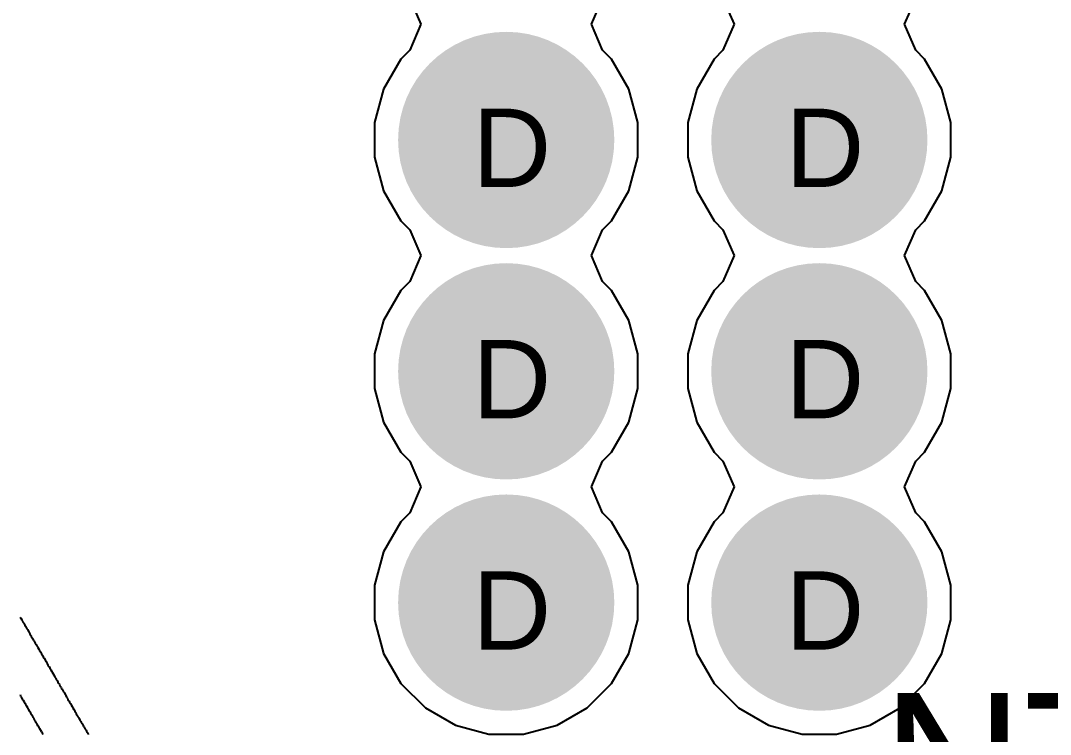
# Model space of a CAD drawing. Header units: inches. Extents: x 0 to 5379, y 0 to 5429.
# Drawn here: x 128.15 to 134.83, y 175.89 to 180.52 of the extents above; entities that cross this region are included whole.
import ezdxf

# ---------------------------------------------------------------- set-up
doc = ezdxf.new("R2010")
doc.units = ezdxf.units.IN
for name, color, linetype in [('Bottom Layer', 5, 'Continuous'), ('Bottom Solder', 6, 'Continuous'), ('Drill Drawing', 1, 'Continuous'), ('GND01', 16, 'Continuous'), ('GND02', 76, 'Continuous'), ('PWR', 156, 'Continuous'), ('SIG 01', 90, 'Continuous'), ('Top Layer', 1, 'Continuous'), ('Top Overlay', 2, 'Continuous'), ('Top Solder', 216, 'Continuous'), ('Via Holes', 16, 'Continuous')]:
    doc.layers.add(name, color=color, linetype=linetype)
doc.styles.add('Arial', font='', dxfattribs={"height": 0.2})
doc.styles.get('Arial').set_extended_font_data('Arial')

msp = doc.modelspace()

# ---------------------------------------------------------------- hatches: boundary and pattern name
at = {"layer": 'Bottom Layer'}
h = msp.add_hatch(color=5, dxfattribs=at)
edge = h.paths.add_edge_path()
edge.add_arc((131.2973, 179.7479), 0.6, 0, 360)
h = msp.add_hatch(color=5, dxfattribs=at)
edge = h.paths.add_edge_path()
edge.add_arc((133.3293, 179.7479), 0.6, 0, 360)
h = msp.add_hatch(color=5, dxfattribs=at)
edge = h.paths.add_edge_path()
edge.add_arc((131.2973, 178.2474), 0.6, 0, 360)
h = msp.add_hatch(color=5, dxfattribs=at)
edge = h.paths.add_edge_path()
edge.add_arc((133.3293, 178.2474), 0.6, 0, 360)
h = msp.add_hatch(color=5, dxfattribs=at)
edge = h.paths.add_edge_path()
edge.add_arc((131.2973, 176.747), 0.6, 0, 360)
h = msp.add_hatch(color=5, dxfattribs=at)
edge = h.paths.add_edge_path()
edge.add_arc((133.3293, 176.747), 0.6, 0, 360)
at = {"layer": 'Bottom Solder'}
h = msp.add_hatch(color=6, dxfattribs=at)
edge = h.paths.add_edge_path()
edge.add_arc((131.2973, 179.7479), 0.7016, 0, 360)
h = msp.add_hatch(color=6, dxfattribs=at)
edge = h.paths.add_edge_path()
edge.add_arc((133.3293, 179.7479), 0.7016, 0, 360)
h = msp.add_hatch(color=6, dxfattribs=at)
edge = h.paths.add_edge_path()
edge.add_arc((131.2973, 178.2474), 0.7016, 0, 360)
h = msp.add_hatch(color=6, dxfattribs=at)
edge = h.paths.add_edge_path()
edge.add_arc((133.3293, 178.2474), 0.7016, 0, 360)
h = msp.add_hatch(color=6, dxfattribs=at)
edge = h.paths.add_edge_path()
edge.add_arc((131.2973, 176.747), 0.7016, 0, 360)
h = msp.add_hatch(color=6, dxfattribs=at)
edge = h.paths.add_edge_path()
edge.add_arc((133.3293, 176.747), 0.7016, 0, 360)
at = {"layer": 'GND01'}
h = msp.add_hatch(color=16, dxfattribs=at)
edge = h.paths.add_edge_path()
edge.add_arc((131.2973, 179.7479), 0.6, 0, 360)
h = msp.add_hatch(color=16, dxfattribs=at)
edge = h.paths.add_edge_path()
edge.add_arc((133.3293, 179.7479), 0.6, 0, 360)
h = msp.add_hatch(color=16, dxfattribs=at)
edge = h.paths.add_edge_path()
edge.add_arc((131.2973, 178.2474), 0.6, 0, 360)
h = msp.add_hatch(color=16, dxfattribs=at)
edge = h.paths.add_edge_path()
edge.add_arc((133.3293, 178.2474), 0.6, 0, 360)
h = msp.add_hatch(color=16, dxfattribs=at)
edge = h.paths.add_edge_path()
edge.add_arc((131.2973, 176.747), 0.6, 0, 360)
h = msp.add_hatch(color=16, dxfattribs=at)
edge = h.paths.add_edge_path()
edge.add_arc((133.3293, 176.747), 0.6, 0, 360)
at = {"layer": 'GND02'}
h = msp.add_hatch(color=76, dxfattribs=at)
edge = h.paths.add_edge_path()
edge.add_arc((131.2973, 179.7479), 0.6, 0, 360)
h = msp.add_hatch(color=76, dxfattribs=at)
edge = h.paths.add_edge_path()
edge.add_arc((133.3293, 179.7479), 0.6, 0, 360)
h = msp.add_hatch(color=76, dxfattribs=at)
edge = h.paths.add_edge_path()
edge.add_arc((131.2973, 178.2474), 0.6, 0, 360)
h = msp.add_hatch(color=76, dxfattribs=at)
edge = h.paths.add_edge_path()
edge.add_arc((133.3293, 178.2474), 0.6, 0, 360)
h = msp.add_hatch(color=76, dxfattribs=at)
edge = h.paths.add_edge_path()
edge.add_arc((131.2973, 176.747), 0.6, 0, 360)
h = msp.add_hatch(color=76, dxfattribs=at)
edge = h.paths.add_edge_path()
edge.add_arc((133.3293, 176.747), 0.6, 0, 360)
at = {"layer": 'PWR'}
h = msp.add_hatch(color=156, dxfattribs=at)
edge = h.paths.add_edge_path()
edge.add_arc((131.2973, 179.7479), 0.6, 0, 360)
h = msp.add_hatch(color=156, dxfattribs=at)
edge = h.paths.add_edge_path()
edge.add_arc((133.3293, 179.7479), 0.6, 0, 360)
h = msp.add_hatch(color=156, dxfattribs=at)
edge = h.paths.add_edge_path()
edge.add_arc((131.2973, 178.2474), 0.6, 0, 360)
h = msp.add_hatch(color=156, dxfattribs=at)
edge = h.paths.add_edge_path()
edge.add_arc((133.3293, 178.2474), 0.6, 0, 360)
h = msp.add_hatch(color=156, dxfattribs=at)
edge = h.paths.add_edge_path()
edge.add_arc((131.2973, 176.747), 0.6, 0, 360)
h = msp.add_hatch(color=156, dxfattribs=at)
edge = h.paths.add_edge_path()
edge.add_arc((133.3293, 176.747), 0.6, 0, 360)
at = {"layer": 'SIG 01'}
h = msp.add_hatch(color=90, dxfattribs=at)
edge = h.paths.add_edge_path()
edge.add_arc((131.2973, 179.7479), 0.6, 0, 360)
h = msp.add_hatch(color=90, dxfattribs=at)
edge = h.paths.add_edge_path()
edge.add_arc((133.3293, 179.7479), 0.6, 0, 360)
h = msp.add_hatch(color=90, dxfattribs=at)
edge = h.paths.add_edge_path()
edge.add_arc((131.2973, 178.2474), 0.6, 0, 360)
h = msp.add_hatch(color=90, dxfattribs=at)
edge = h.paths.add_edge_path()
edge.add_arc((133.3293, 178.2474), 0.6, 0, 360)
h = msp.add_hatch(color=90, dxfattribs=at)
edge = h.paths.add_edge_path()
edge.add_arc((131.2973, 176.747), 0.6, 0, 360)
h = msp.add_hatch(color=90, dxfattribs=at)
edge = h.paths.add_edge_path()
edge.add_arc((133.3293, 176.747), 0.6, 0, 360)
at = {"layer": 'Top Layer'}
h = msp.add_hatch(color=1, dxfattribs=at)
edge = h.paths.add_edge_path()
edge.add_arc((131.2973, 179.7479), 0.6, 0, 360)
h = msp.add_hatch(color=1, dxfattribs=at)
edge = h.paths.add_edge_path()
edge.add_arc((133.3293, 179.7479), 0.6, 0, 360)
h = msp.add_hatch(color=1, dxfattribs=at)
edge = h.paths.add_edge_path()
edge.add_arc((131.2973, 178.2474), 0.6, 0, 360)
h = msp.add_hatch(color=1, dxfattribs=at)
edge = h.paths.add_edge_path()
edge.add_arc((133.3293, 178.2474), 0.6, 0, 360)
h = msp.add_hatch(color=1, dxfattribs=at)
edge = h.paths.add_edge_path()
edge.add_arc((131.2973, 176.747), 0.6, 0, 360)
h = msp.add_hatch(color=1, dxfattribs=at)
edge = h.paths.add_edge_path()
edge.add_arc((133.3293, 176.747), 0.6, 0, 360)
at = {"layer": 'Top Solder'}
h = msp.add_hatch(color=216, dxfattribs=at)
edge = h.paths.add_edge_path()
edge.add_arc((131.2973, 179.7479), 0.7016, 0, 360)
h = msp.add_hatch(color=216, dxfattribs=at)
edge = h.paths.add_edge_path()
edge.add_arc((133.3293, 179.7479), 0.7016, 0, 360)
h = msp.add_hatch(color=216, dxfattribs=at)
edge = h.paths.add_edge_path()
edge.add_arc((131.2973, 178.2474), 0.7016, 0, 360)
h = msp.add_hatch(color=216, dxfattribs=at)
edge = h.paths.add_edge_path()
edge.add_arc((133.3293, 178.2474), 0.7016, 0, 360)
h = msp.add_hatch(color=216, dxfattribs=at)
edge = h.paths.add_edge_path()
edge.add_arc((131.2973, 176.747), 0.7016, 0, 360)
h = msp.add_hatch(color=216, dxfattribs=at)
edge = h.paths.add_edge_path()
edge.add_arc((133.3293, 176.747), 0.7016, 0, 360)
at = {"layer": 'Via Holes'}
h = msp.add_hatch(color=7, dxfattribs=at)
edge = h.paths.add_edge_path()
edge.add_arc((131.2973, 179.7479), 0.35, 0, 360)
h = msp.add_hatch(color=7, dxfattribs=at)
edge = h.paths.add_edge_path()
edge.add_arc((133.3293, 179.7479), 0.35, 0, 360)
h = msp.add_hatch(color=7, dxfattribs=at)
edge = h.paths.add_edge_path()
edge.add_arc((131.2973, 178.2474), 0.35, 0, 360)
h = msp.add_hatch(color=7, dxfattribs=at)
edge = h.paths.add_edge_path()
edge.add_arc((133.3293, 178.2474), 0.35, 0, 360)
h = msp.add_hatch(color=7, dxfattribs=at)
edge = h.paths.add_edge_path()
edge.add_arc((131.2973, 176.747), 0.35, 0, 360)
h = msp.add_hatch(color=7, dxfattribs=at)
edge = h.paths.add_edge_path()
edge.add_arc((133.3293, 176.747), 0.35, 0, 360)

# ---------------------------------------------------------------- linework, layer by layer
at = {"layer": 'PWR'}
for p, q in [((130.6717, 180.6661), (130.7441, 180.4981)), ((131.8504, 180.4981), (131.9228, 180.6661)), ((132.7037, 180.6661), (132.7761, 180.4981)), ((133.8824, 180.4981), (133.9548, 180.6661)), ((130.7441, 180.4981), (130.6717, 180.33)), ((131.9228, 180.33), (131.8504, 180.4981)), ((132.7761, 180.4981), (132.7037, 180.33)), ((133.9548, 180.33), (133.8824, 180.4981)), ((130.6717, 180.33), (130.6139, 180.2722)), ((131.9807, 180.2722), (131.9228, 180.33)), ((132.7037, 180.33), (132.6459, 180.2722)), ((134.0127, 180.2722), (133.9548, 180.33)), ((130.6139, 180.2722), (130.5015, 180.0775)), ((132.0931, 180.0775), (131.9807, 180.2722)), ((132.6459, 180.2722), (132.5335, 180.0775)), ((134.1251, 180.0775), (134.0127, 180.2722)), ((130.5015, 180.0775), (130.4433, 179.8603)), ((132.1513, 179.8603), (132.0931, 180.0775)), ((132.5335, 180.0775), (132.4753, 179.8603)), ((134.1833, 179.8603), (134.1251, 180.0775)), ((130.4433, 179.8603), (130.4433, 179.6354)), ((132.1513, 179.6354), (132.1513, 179.8603)), ((132.4753, 179.8603), (132.4753, 179.6354)), ((134.1833, 179.6354), (134.1833, 179.8603)), ((130.4433, 179.6354), (130.5015, 179.4182)), ((132.0931, 179.4182), (132.1513, 179.6354)), ((132.4753, 179.6354), (132.5335, 179.4182)), ((134.1251, 179.4182), (134.1833, 179.6354)), ((130.5015, 179.4182), (130.6139, 179.2235)), ((131.9807, 179.2235), (132.0931, 179.4182)), ((132.5335, 179.4182), (132.6459, 179.2235)), ((134.0127, 179.2235), (134.1251, 179.4182)), ((130.6139, 179.2235), (130.6717, 179.1657)), ((130.6717, 179.1657), (130.7441, 178.9976)), ((131.8504, 178.9976), (131.9228, 179.1657)), ((131.9228, 179.1657), (131.9807, 179.2235)), ((132.6459, 179.2235), (132.7037, 179.1657)), ((132.7037, 179.1657), (132.7761, 178.9976)), ((133.8824, 178.9976), (133.9548, 179.1657)), ((133.9548, 179.1657), (134.0127, 179.2235)), ((130.7441, 178.9976), (130.6717, 178.8296)), ((131.9228, 178.8296), (131.8504, 178.9976)), ((132.7761, 178.9976), (132.7037, 178.8296)), ((133.9548, 178.8296), (133.8824, 178.9976)), ((130.6139, 178.7718), (130.5015, 178.5771)), ((130.6717, 178.8296), (130.6139, 178.7718)), ((131.9807, 178.7718), (131.9228, 178.8296)), ((132.0931, 178.5771), (131.9807, 178.7718)), ((132.6459, 178.7718), (132.5335, 178.5771)), ((132.7037, 178.8296), (132.6459, 178.7718)), ((134.0127, 178.7718), (133.9548, 178.8296)), ((134.1251, 178.5771), (134.0127, 178.7718)), ((130.5015, 178.5771), (130.4433, 178.3599)), ((132.1513, 178.3599), (132.0931, 178.5771)), ((132.5335, 178.5771), (132.4753, 178.3599)), ((134.1833, 178.3599), (134.1251, 178.5771)), ((130.4433, 178.3599), (130.4433, 178.135)), ((132.1513, 178.135), (132.1513, 178.3599)), ((132.4753, 178.3599), (132.4753, 178.135)), ((134.1833, 178.135), (134.1833, 178.3599)), ((130.4433, 178.135), (130.5015, 177.9178)), ((132.0931, 177.9178), (132.1513, 178.135)), ((132.4753, 178.135), (132.5335, 177.9178)), ((134.1251, 177.9178), (134.1833, 178.135)), ((130.5015, 177.9178), (130.6139, 177.7231)), ((131.9807, 177.7231), (132.0931, 177.9178)), ((132.5335, 177.9178), (132.6459, 177.7231)), ((134.0127, 177.7231), (134.1251, 177.9178)), ((130.6139, 177.7231), (130.6717, 177.6653)), ((131.9228, 177.6653), (131.9807, 177.7231)), ((132.6459, 177.7231), (132.7037, 177.6653)), ((133.9548, 177.6653), (134.0127, 177.7231)), ((130.6717, 177.6653), (130.7441, 177.4972)), ((131.8504, 177.4972), (131.9228, 177.6653)), ((132.7037, 177.6653), (132.7761, 177.4972)), ((133.8824, 177.4972), (133.9548, 177.6653)), ((130.7441, 177.4972), (130.6717, 177.3292)), ((131.9228, 177.3292), (131.8504, 177.4972)), ((132.7761, 177.4972), (132.7037, 177.3292)), ((133.9548, 177.3292), (133.8824, 177.4972)), ((130.6717, 177.3292), (130.6139, 177.2714)), ((131.9807, 177.2714), (131.9228, 177.3292)), ((132.7037, 177.3292), (132.6459, 177.2714)), ((134.0127, 177.2714), (133.9548, 177.3292)), ((130.6139, 177.2714), (130.5015, 177.0766)), ((132.0931, 177.0766), (131.9807, 177.2714)), ((132.6459, 177.2714), (132.5335, 177.0766)), ((134.1251, 177.0766), (134.0127, 177.2714)), ((130.5015, 177.0766), (130.4433, 176.8594)), ((132.1513, 176.8594), (132.0931, 177.0766)), ((132.5335, 177.0766), (132.4753, 176.8594)), ((134.1833, 176.8594), (134.1251, 177.0766)), ((130.4433, 176.8594), (130.4433, 176.6346)), ((132.1513, 176.6346), (132.1513, 176.8594)), ((132.4753, 176.8594), (132.4753, 176.6346)), ((134.1833, 176.6346), (134.1833, 176.8594)), ((130.4433, 176.6346), (130.5015, 176.4174)), ((132.0931, 176.4174), (132.1513, 176.6346)), ((132.4753, 176.6346), (132.5335, 176.4174)), ((134.1251, 176.4174), (134.1833, 176.6346)), ((130.5015, 176.4174), (130.6139, 176.2226)), ((131.9807, 176.2226), (132.0931, 176.4174)), ((132.5335, 176.4174), (132.6459, 176.2226)), ((134.0127, 176.2226), (134.1251, 176.4174)), ((130.6139, 176.2226), (130.7729, 176.0636)), ((131.8216, 176.0636), (131.9807, 176.2226)), ((132.6459, 176.2226), (132.8049, 176.0636)), ((133.8536, 176.0636), (134.0127, 176.2226)), ((130.7729, 176.0636), (130.9677, 175.9512)), ((131.6269, 175.9512), (131.8216, 176.0636)), ((132.8049, 176.0636), (132.9997, 175.9512)), ((133.6589, 175.9512), (133.8536, 176.0636)), ((130.9677, 175.9512), (131.1849, 175.893)), ((131.1849, 175.893), (131.4097, 175.893)), ((131.4097, 175.893), (131.6269, 175.9512)), ((132.9997, 175.9512), (133.2169, 175.893)), ((133.2169, 175.893), (133.4417, 175.893)), ((133.4417, 175.893), (133.6589, 175.9512))]:
    msp.add_line(p, q, dxfattribs=at)
at = {"layer": 'Top Overlay'}
for p, q in [((128.1423, 176.6534), (128.1474, 176.6472)), ((128.1474, 176.6472), (128.153, 176.6348)), ((128.153, 176.6348), (128.1547, 176.6331)), ((128.1547, 176.6331), (128.1558, 176.6309)), ((128.1558, 176.6309), (128.1581, 176.6286)), ((128.1581, 176.6286), (128.1615, 176.6207)), ((128.1615, 176.6207), (128.166, 176.6129)), ((128.166, 176.6129), (128.1693, 176.6095)), ((128.1693, 176.6095), (128.1727, 176.6016)), ((128.1727, 176.6016), (128.1772, 176.5937)), ((128.1772, 176.5937), (128.1806, 176.5903)), ((128.1806, 176.5903), (128.184, 176.5824)), ((128.184, 176.5824), (128.1874, 176.5768)), ((128.1874, 176.5768), (128.1896, 176.5745)), ((128.1896, 176.5745), (128.1908, 176.5723)), ((128.1908, 176.5723), (128.1986, 176.5576)), ((128.1986, 176.5576), (128.2009, 176.5554)), ((128.2009, 176.5554), (128.202, 176.5531)), ((128.202, 176.5531), (128.2054, 176.5452)), ((128.2054, 176.5452), (128.2065, 176.543)), ((128.2065, 176.543), (128.2144, 176.5317)), ((128.2144, 176.5317), (128.2155, 176.5272)), ((128.2155, 176.5272), (128.2212, 176.5193)), ((128.2212, 176.5193), (128.2257, 176.5126)), ((128.2257, 176.5126), (128.2274, 176.5064)), ((128.2274, 176.5064), (128.2302, 176.5024)), ((128.2302, 176.5024), (128.2324, 176.5002)), ((128.2324, 176.5002), (128.2336, 176.4979)), ((128.2336, 176.4979), (128.2415, 176.4833)), ((128.2415, 176.4833), (128.2471, 176.4754)), ((128.2471, 176.4754), (128.2482, 176.4709)), ((128.2482, 176.4709), (128.2539, 176.463)), ((128.2539, 176.463), (128.2561, 176.4607)), ((128.2561, 176.4607), (128.2584, 176.4551)), ((128.2584, 176.4551), (128.264, 176.445)), ((128.264, 176.445), (128.2674, 176.4416)), ((128.2674, 176.4416), (128.2696, 176.4359)), ((128.2696, 176.4359), (128.2741, 176.4281)), ((128.2741, 176.4281), (128.2798, 176.4202)), ((128.2798, 176.4202), (128.2815, 176.414)), ((128.2815, 176.414), (128.2899, 176.4021)), ((128.2899, 176.4021), (128.2916, 176.3959)), ((128.2916, 176.3959), (128.2955, 176.3897)), ((128.2955, 176.3897), (128.2989, 176.3864)), ((128.2989, 176.3864), (128.3068, 176.3717)), ((128.3068, 176.3717), (128.3113, 176.3649)), ((128.3113, 176.3649), (128.3181, 176.3526)), ((128.3181, 176.3526), (128.3226, 176.3458)), ((128.3226, 176.3458), (128.3237, 176.3413)), ((128.3237, 176.3413), (128.3294, 176.3334)), ((128.3294, 176.3334), (128.3299, 176.3328)), ((128.3299, 176.3328), (128.3305, 176.3323)), ((128.3305, 176.3323), (128.335, 176.3221)), ((128.335, 176.3221), (128.3384, 176.3165)), ((128.3384, 176.3165), (128.3406, 176.3142)), ((128.3406, 176.3142), (128.3417, 176.312)), ((128.3417, 176.312), (128.3485, 176.2996)), ((128.3485, 176.2996), (128.3508, 176.2973)), ((128.3508, 176.2973), (128.3519, 176.2951)), ((128.3519, 176.2951), (128.3609, 176.2782)), ((128.3609, 176.2782), (128.3632, 176.2759)), ((128.3632, 176.2759), (128.3643, 176.2737)), ((128.3643, 176.2737), (128.3688, 176.2635)), ((128.3688, 176.2635), (128.3699, 176.2613)), ((128.3699, 176.2613), (128.3722, 176.259)), ((128.3722, 176.259), (128.3733, 176.2568)), ((128.3733, 176.2568), (128.3756, 176.2545)), ((128.3756, 176.2545), (128.3778, 176.2489)), ((128.3778, 176.2489), (128.3823, 176.241)), ((128.3823, 176.241), (128.3857, 176.2376)), ((128.3857, 176.2376), (128.3879, 176.232)), ((128.3879, 176.232), (128.3925, 176.2241)), ((128.3925, 176.2241), (128.3958, 176.2207)), ((128.3958, 176.2207), (128.3981, 176.2151)), ((128.3981, 176.2151), (128.4009, 176.2078)), ((128.4009, 176.2078), (128.4026, 176.2061)), ((128.4026, 176.2061), (128.4037, 176.2038)), ((128.4037, 176.2038), (128.4082, 176.1993)), ((128.4082, 176.1993), (128.4122, 176.1886)), ((128.4122, 176.1886), (128.415, 176.1847)), ((128.415, 176.1847), (128.4184, 176.1813)), ((128.4184, 176.1813), (128.4218, 176.1734)), ((128.4218, 176.1734), (128.4251, 176.1678)), ((128.4251, 176.1678), (128.4274, 176.1655)), ((128.4274, 176.1655), (128.4285, 176.1632)), ((128.4285, 176.1632), (128.4364, 176.1486)), ((128.1479, 176.1407), (128.1451, 176.148)), ((128.1502, 176.1351), (128.1479, 176.1407)), ((128.1536, 176.1317), (128.1502, 176.1351)), ((128.1592, 176.1216), (128.1536, 176.1317)), ((128.1615, 176.1159), (128.1592, 176.1216)), ((128.1648, 176.1125), (128.1615, 176.1159)), ((128.1705, 176.1024), (128.1648, 176.1125)), ((128.1727, 176.0968), (128.1705, 176.1024)), ((128.1761, 176.0934), (128.1727, 176.0968)), ((128.1806, 176.0855), (128.1761, 176.0934)), ((128.4364, 176.1486), (128.4398, 176.1452)), ((128.4398, 176.1452), (128.4437, 176.1345)), ((128.4437, 176.1345), (128.4465, 176.1306)), ((128.4465, 176.1306), (128.4499, 176.1272)), ((128.4499, 176.1272), (128.4533, 176.1193)), ((128.4533, 176.1193), (128.4578, 176.1114)), ((128.4578, 176.1114), (128.4612, 176.108)), ((128.4612, 176.108), (128.4634, 176.1024)), ((128.4634, 176.1024), (128.4691, 176.0923)), ((128.4691, 176.0923), (128.4725, 176.0889)), ((128.184, 176.0776), (128.1806, 176.0855)), ((128.1862, 176.0754), (128.184, 176.0776)), ((128.1919, 176.0652), (128.1862, 176.0754)), ((128.1941, 176.0596), (128.1919, 176.0652)), ((128.1975, 176.0562), (128.1941, 176.0596)), ((128.2054, 176.0415), (128.1975, 176.0562)), ((128.2065, 176.0393), (128.2054, 176.0415)), ((128.2088, 176.037), (128.2065, 176.0393)), ((128.2133, 176.0291), (128.2088, 176.037)), ((128.2167, 176.0213), (128.2133, 176.0291)), ((128.4725, 176.0889), (128.4747, 176.0832)), ((128.4747, 176.0832), (128.4804, 176.0731)), ((128.4804, 176.0731), (128.4837, 176.0697)), ((128.4837, 176.0697), (128.486, 176.0641)), ((128.486, 176.0641), (128.4916, 176.0539)), ((128.4916, 176.0539), (128.4939, 176.0517)), ((128.4939, 176.0517), (128.4973, 176.0438)), ((128.4973, 176.0438), (128.5018, 176.0359)), ((128.5018, 176.0359), (128.504, 176.0337)), ((128.504, 176.0337), (128.5074, 176.0258)), ((128.5074, 176.0258), (128.5108, 176.0201)), ((128.2178, 176.019), (128.2167, 176.0213)), ((128.22, 176.0168), (128.2178, 176.019)), ((128.2268, 176.0044), (128.22, 176.0168)), ((128.2279, 176.0021), (128.2268, 176.0044)), ((128.2302, 175.9999), (128.2279, 176.0021)), ((128.233, 175.9959), (128.2302, 175.9999)), ((128.237, 175.9852), (128.233, 175.9959)), ((128.2431, 175.979), (128.237, 175.9852)), ((128.2471, 175.9683), (128.2431, 175.979)), ((128.2493, 175.966), (128.2471, 175.9683)), ((128.2505, 175.9638), (128.2493, 175.966)), ((128.2533, 175.961), (128.2505, 175.9638)), ((128.2589, 175.9486), (128.2533, 175.961)), ((128.5108, 176.0201), (128.5175, 176.01)), ((128.5175, 176.01), (128.5204, 176.0027)), ((128.5204, 176.0027), (128.522, 176.001)), ((128.522, 176.001), (128.5232, 175.9987)), ((128.5232, 175.9987), (128.5266, 175.9953)), ((128.5266, 175.9953), (128.5305, 175.9846)), ((128.5305, 175.9846), (128.5333, 175.9807)), ((128.5333, 175.9807), (128.5378, 175.9762)), ((128.5378, 175.9762), (128.5401, 175.9706)), ((128.5401, 175.9706), (128.5446, 175.9627)), ((128.5446, 175.9627), (128.5468, 175.9604)), ((128.5468, 175.9604), (128.548, 175.9582)), ((128.548, 175.9582), (128.5513, 175.9503)), ((128.2663, 175.9379), (128.2589, 175.9486)), ((128.2719, 175.9277), (128.2663, 175.9379)), ((128.2809, 175.9108), (128.2719, 175.9277)), ((128.2843, 175.9074), (128.2809, 175.9108)), ((128.2888, 175.8996), (128.2843, 175.9074)), ((128.2922, 175.8917), (128.2888, 175.8996)), ((128.5513, 175.9503), (128.5547, 175.9446)), ((128.5547, 175.9446), (128.5592, 175.9401)), ((128.5592, 175.9401), (128.5615, 175.9345)), ((128.5615, 175.9345), (128.5643, 175.9272)), ((128.5643, 175.9272), (128.5671, 175.9232)), ((128.5671, 175.9232), (128.5705, 175.9198)), ((128.5705, 175.9198), (128.5728, 175.9142)), ((128.5728, 175.9142), (128.5773, 175.9063)), ((128.5773, 175.9063), (128.5795, 175.9041)), ((128.5795, 175.9041), (128.5806, 175.9018)), ((128.5806, 175.9018), (128.584, 175.8939)), ((128.584, 175.8939), (128.5851, 175.8917))]:
    msp.add_line(p, q, dxfattribs=at)

# ---------------------------------------------------------------- texts
at = {"layer": 'Drill Drawing', "style": 'Arial'}
for p in [(131.0772, 179.4431), (133.1092, 179.4431), (131.0772, 177.9427), (133.1092, 177.9427), (131.0772, 176.4423), (133.1092, 176.4423)]:
    msp.add_text('D', height=0.508, dxfattribs=at).set_placement(p)
at = {"layer": 'Top Overlay', "style": 'Arial'}
msp.add_text('NT7', height=0.9144, dxfattribs=at).set_placement((133.7327, 175.2468))

doc.saveas('drawing.dxf')
